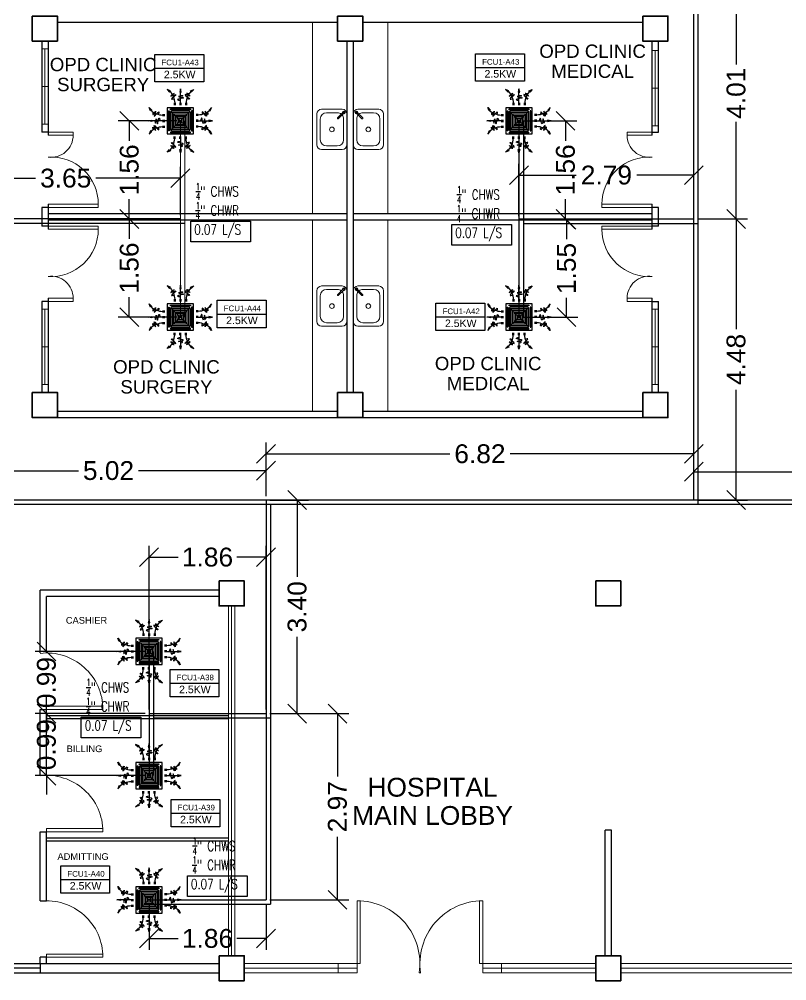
# Model space of a CAD drawing. Header units: millimetres. Extents: x 5 to 598, y 3 to 339.
# Drawn here: x 154.55 to 166.78, y 183.08 to 198.41 of the extents above; entities that cross this region are included whole.
import ezdxf

# ---------------------------------------------------------------- set-up
doc = ezdxf.new("R2010")
doc.units = ezdxf.units.MM
doc.header["$MEASUREMENT"] = 0
for name, color, linetype in [('AIR', 7, 'Continuous'), ('fcu line', 7, 'Continuous'), ('fcu return', 7, 'Continuous'), ('label', 7, 'Continuous'), ('Legends', 7, 'Continuous'), ('pipe label', 7, 'Continuous')]:
    doc.layers.add(name, color=color, linetype=linetype)
doc.styles.add('Arch-Dim', font='simplex.shx', dxfattribs={"width": 0.75})
doc.styles.get("Standard").update_dxf_attribs({"font": 'arial.ttf'})
doc.styles.add('SWISSLT175', font='swissl.ttf', dxfattribs={"height": 0.175})
doc.dimstyles.new('Copy of dimension', dxfattribs={"dimtxt": 0.3, "dimasz": 0.3, "dimexe": 0.18, "dimexo": 0.0625, "dimgap": 0.09, "dimtad": 0, "dimzin": 0, "dimdsep": 46, "dimtxsty": 'Standard', "dimblk": 'OBLIQUE', "dimcen": 0.09, "dimclrd": 256, "dimclre": 256, "dimclrt": 256, "dimadec": 0, "dimazin": 0, "dimtfac": 1, "dimtofl": 0, "dimtmove": 0, "dimatfit": 3, "dimldrblk": 'OBLIQUE', "dimfxl": 1, "dimtolj": 1, "dimtzin": 0, "dimarcsym": 0})

# ---------------------------------------------------------------- blocks, each defined once
blk = doc.blocks.new('FCU-13000P (CASSETTE SPLIT)')
at = {"layer": 'AIR', "ltscale": 3}
for p, q in [((0, 0.523), (0, 1)), ((-0.193, 0.558), (-0.193, 0.487)), ((-0.162, 0.558), (-0.162, 0.487)), ((-0.016, 0.558), (-0.016, 0.487)), ((0.016, 0.558), (0.016, 0.487)), ((0.162, 0.558), (0.162, 0.487)), ((0.193, 0.558), (0.193, 0.487)), ((-0.523, 0), (-1, 0)), ((-0.558, 0.193), (-0.487, 0.193)), ((-0.558, 0.162), (-0.487, 0.162)), ((-0.558, 0.016), (-0.487, 0.016)), ((0.558, 0.193), (0.487, 0.193)), ((0.558, 0.162), (0.487, 0.162)), ((0.558, 0.016), (0.487, 0.016)), ((0.523, 0), (1, 0)), ((-0.558, -0.016), (-0.487, -0.016)), ((-0.558, -0.162), (-0.487, -0.162)), ((-0.558, -0.193), (-0.487, -0.193)), ((0.558, -0.016), (0.487, -0.016)), ((0.558, -0.162), (0.487, -0.162)), ((0.558, -0.193), (0.487, -0.193)), ((-0.193, -0.558), (-0.193, -0.487)), ((-0.162, -0.558), (-0.162, -0.487)), ((-0.016, -0.558), (-0.016, -0.487)), ((0, -0.523), (0, -1)), ((0.016, -0.558), (0.016, -0.487)), ((0.162, -0.558), (0.162, -0.487)), ((0.193, -0.558), (0.193, -0.487))]:
    blk.add_line(p, q, dxfattribs=at)
at = {"layer": 'AIR'}
for p, q in [((0.295, -0.295), (-0.295, 0.295)), ((0.295, 0.295), (-0.295, -0.295))]:
    blk.add_line(p, q, dxfattribs=at)
at = {"layer": 'AIR', "ltscale": 3}
for points in [[(-0.335, 0.895), (-0.311, 0.932), (-0.416, 0.973)], [(-0.022, 0.89), (0.022, 0.89), (0, 1)], [(0.335, 0.895), (0.311, 0.932), (0.416, 0.973)], [(-0.895, 0.335), (-0.932, 0.311), (-0.973, 0.416)], [(0.895, 0.335), (0.932, 0.311), (0.973, 0.416)], [(-0.89, 0.022), (-0.89, -0.022), (-1, 0)], [(0.89, 0.022), (0.89, -0.022), (1, 0)], [(-0.895, -0.335), (-0.932, -0.311), (-0.973, -0.416)], [(0.895, -0.335), (0.932, -0.311), (0.973, -0.416)], [(-0.335, -0.895), (-0.311, -0.932), (-0.416, -0.973)], [(-0.022, -0.89), (0.022, -0.89), (0, -1)], [(0.335, -0.895), (0.311, -0.932), (0.416, -0.973)]]:
    blk.add_lwpolyline(points, close=True, dxfattribs=at)
at = {"layer": 'AIR'}
for points in [[(-0.323, 0.914, -0.171809), (-0.178, 0.558), (-0.178, 0.522)], [(0.323, 0.914, 0.171809), (0.178, 0.558), (0.178, 0.522)], [(-0.914, 0.323, 0.171809), (-0.558, 0.178), (-0.522, 0.178)], [(0.914, 0.323, -0.171809), (0.558, 0.178), (0.522, 0.178)], [(-0.914, -0.323, -0.171809), (-0.558, -0.178), (-0.522, -0.178)], [(0.914, -0.323, 0.171809), (0.558, -0.178), (0.522, -0.178)], [(-0.323, -0.914, 0.171809), (-0.178, -0.558), (-0.178, -0.522)], [(0.323, -0.914, -0.171809), (0.178, -0.558), (0.178, -0.522)]]:
    blk.add_lwpolyline(points, format="xyb", dxfattribs=at)
for points in [[(-0.41, -0.41), (0.41, -0.41), (0.41, 0.41), (-0.41, 0.41)], [(-0.373, 0.31), (-0.348, 0.31), (-0.348, -0.31), (-0.373, -0.31)], [(-0.31, 0.372), (0.31, 0.372), (0.31, 0.348), (-0.31, 0.348)], [(0.372, 0.31), (0.348, 0.31), (0.348, -0.31), (0.372, -0.31)], [(-0.26, -0.26), (0.26, -0.26), (0.26, 0.26), (-0.26, 0.26)], [(-0.21, -0.21), (0.21, -0.21), (0.21, 0.21), (-0.21, 0.21)], [(-0.16, -0.16), (0.16, -0.16), (0.16, 0.16), (-0.16, 0.16)], [(-0.11, -0.11), (0.11, -0.11), (0.11, 0.11), (-0.11, 0.11)], [(-0.06, -0.06), (0.06, -0.06), (0.06, 0.06), (-0.06, 0.06)], [(-0.31, -0.373), (0.31, -0.373), (0.31, -0.348), (-0.31, -0.348)]]:
    blk.add_lwpolyline(points, close=True, dxfattribs=at)
blk.add_lwpolyline([(-0.26, -0.31), (0.26, -0.31, 0.414214), (0.31, -0.26), (0.31, 0.26, 0.414214), (0.26, 0.31), (-0.26, 0.31, 0.414214), (-0.31, 0.26), (-0.31, -0.26, 0.414214)], format="xyb", close=True, dxfattribs=at)
at = {"layer": 'AIR', "ltscale": 3}
for points in [[(-0.268, 0.84), (-0.231, 0.852), (-0.134, 0.882), (-0.422, 0.704), (0.005, 0.903), (-0.358, 0.645), (-0.239, 0.678), (-0.199, 0.69)], [(0.268, 0.84), (0.231, 0.852), (0.134, 0.882), (0.422, 0.704), (-0.005, 0.903), (0.358, 0.645), (0.239, 0.678), (0.199, 0.69)], [(-0.84, 0.268), (-0.852, 0.231), (-0.882, 0.134), (-0.704, 0.422), (-0.903, -0.005), (-0.645, 0.358), (-0.678, 0.239), (-0.69, 0.199)], [(0.84, 0.268), (0.852, 0.231), (0.882, 0.134), (0.704, 0.422), (0.903, -0.005), (0.645, 0.358), (0.678, 0.239), (0.69, 0.199)], [(-0.84, -0.268), (-0.852, -0.231), (-0.882, -0.134), (-0.704, -0.422), (-0.903, 0.005), (-0.645, -0.358), (-0.678, -0.239), (-0.69, -0.199)], [(0.84, -0.268), (0.852, -0.231), (0.882, -0.134), (0.704, -0.422), (0.903, 0.005), (0.645, -0.358), (0.678, -0.239), (0.69, -0.199)], [(-0.268, -0.84), (-0.231, -0.852), (-0.134, -0.882), (-0.422, -0.704), (0.005, -0.903), (-0.358, -0.645), (-0.239, -0.678), (-0.199, -0.69)], [(0.268, -0.84), (0.231, -0.852), (0.134, -0.882), (0.422, -0.704), (-0.005, -0.903), (0.358, -0.645), (0.239, -0.678), (0.199, -0.69)]]:
    blk.add_open_spline(points, degree=3, knots=[0.0032834, 0.0032834, 0.0032834, 0.0032834, 0.0712567, 0.1924075, 0.3347111, 0.5062145, 0.5813292, 0.5813292, 0.5813292, 0.5813292], dxfattribs=at)
for points in [[(0, 0.8), (0.077, 0.776), (-0.058, 0.755), (0.098, 0.718), (-0.087, 0.663), (0, 0.631)], [(-0.8, 0), (-0.776, -0.077), (-0.755, 0.058), (-0.718, -0.098), (-0.663, 0.087), (-0.631, 0)], [(0.8, 0), (0.776, -0.077), (0.755, 0.058), (0.718, -0.098), (0.663, 0.087), (0.631, 0)], [(0, -0.8), (0.077, -0.776), (-0.058, -0.755), (0.098, -0.718), (-0.087, -0.663), (0, -0.631)]]:
    blk.add_spline(points, degree=3, dxfattribs=at)
for points in [[(-0.416, 0.973), (-0.335, 0.895), (-0.311, 0.932)], [(0, 1), (-0.022, 0.89), (0.022, 0.89)], [(0.416, 0.973), (0.335, 0.895), (0.311, 0.932)], [(-0.973, 0.416), (-0.895, 0.335), (-0.932, 0.311)], [(0.973, 0.416), (0.895, 0.335), (0.932, 0.311)], [(-1, 0), (-0.89, 0.022), (-0.89, -0.022)], [(1, 0), (0.89, 0.022), (0.89, -0.022)], [(-0.973, -0.416), (-0.895, -0.335), (-0.932, -0.311)], [(0.973, -0.416), (0.895, -0.335), (0.932, -0.311)], [(-0.416, -0.973), (-0.335, -0.895), (-0.311, -0.932)], [(0, -1), (-0.022, -0.89), (0.022, -0.89)], [(0.416, -0.973), (0.335, -0.895), (0.311, -0.932)]]:
    blk.add_solid(points, dxfattribs=at)
blk = doc.blocks.new('_Oblique')
at = {"color": 0, "linetype": 'ByBlock', "lineweight": -2}
blk.add_line((-0.5, -0.5), (0.5, 0.5), dxfattribs=at)
blk = doc.blocks.new('*D183')
at = {"layer": 'Defpoints', "color": 0, "transparency": 16777216}
for p in [(165.301, 191.197), (165.301, 190.745), (175.418, 190.745)]:
    blk.add_point(p, dxfattribs=at)
at = {"layer": 'Legends', "lineweight": -2, "transparency": 16777216}
for p, q in [((165.301, 190.808), (165.301, 191.377)), ((175.418, 190.808), (175.418, 191.377)), ((165.301, 191.197), (169.779, 191.197)), ((175.418, 191.197), (170.94, 191.197))]:
    blk.add_line(p, q, dxfattribs=at)
at = {"layer": 'Legends', "lineweight": -2, "transparency": 16777216, "xscale": 0.3, "yscale": 0.3, "zscale": 0.3, "rotation": 180}
blk.add_blockref('_Oblique', (165.301, 191.197), dxfattribs=at)
at = {"layer": 'Legends', "lineweight": -2, "transparency": 16777216, "xscale": 0.3, "yscale": 0.3, "zscale": 0.3}
blk.add_blockref('_Oblique', (175.418, 191.197), dxfattribs=at)
at = {"layer": 'Legends', "transparency": 16777216, "insert": (170.36, 191.197), "char_height": 0.3, "attachment_point": 5}
blk.add_mtext('\\A1;10.12', dxfattribs=at)
blk = doc.blocks.new('*D184')
at = {"layer": 'Defpoints', "color": 0, "transparency": 16777216}
for p in [(158.486, 191.481), (158.486, 190.745), (165.301, 190.745)]:
    blk.add_point(p, dxfattribs=at)
at = {"layer": 'Legends', "lineweight": -2, "transparency": 16777216}
for p, q in [((158.486, 190.808), (158.486, 191.661)), ((165.301, 190.808), (165.301, 191.661)), ((158.486, 191.481), (161.415, 191.481)), ((165.301, 191.481), (162.372, 191.481))]:
    blk.add_line(p, q, dxfattribs=at)
at = {"layer": 'Legends', "lineweight": -2, "transparency": 16777216, "xscale": 0.3, "yscale": 0.3, "zscale": 0.3, "rotation": 180}
blk.add_blockref('_Oblique', (158.486, 191.481), dxfattribs=at)
at = {"layer": 'Legends', "lineweight": -2, "transparency": 16777216, "xscale": 0.3, "yscale": 0.3, "zscale": 0.3}
blk.add_blockref('_Oblique', (165.301, 191.481), dxfattribs=at)
at = {"layer": 'Legends', "transparency": 16777216, "insert": (161.893, 191.481), "char_height": 0.3, "attachment_point": 5}
blk.add_mtext('\\A1;6.82', dxfattribs=at)
blk = doc.blocks.new('*D185')
at = {"layer": 'Defpoints', "color": 0, "transparency": 16777216}
for p in [(158.486, 190.745), (158.486, 187.341), (158.981, 187.341)]:
    blk.add_point(p, dxfattribs=at)
at = {"layer": 'Legends', "lineweight": -2, "transparency": 16777216}
for p, q in [((158.548, 190.745), (159.161, 190.745)), ((158.981, 190.745), (158.981, 189.522)), ((158.981, 187.341), (158.981, 188.564)), ((158.548, 187.341), (159.161, 187.341))]:
    blk.add_line(p, q, dxfattribs=at)
at = {"layer": 'Legends', "lineweight": -2, "transparency": 16777216, "xscale": 0.3, "yscale": 0.3, "zscale": 0.3}
for p, rotation in [((158.981, 190.745), 90), ((158.981, 187.341), 270)]:
    blk.add_blockref('_Oblique', p, dxfattribs=dict(at, rotation=rotation))
at = {"layer": 'Legends', "transparency": 16777216, "insert": (158.981, 189.043), "char_height": 0.3, "attachment_point": 5, "rotation": 90}
blk.add_mtext('\\A1;3.40', dxfattribs=at)
blk = doc.blocks.new('*D186')
at = {"layer": 'Defpoints', "color": 0, "transparency": 16777216}
for p in [(156.621, 189.834), (156.621, 187.341), (158.486, 187.341)]:
    blk.add_point(p, dxfattribs=at)
at = {"layer": 'Legends', "lineweight": -2, "transparency": 16777216}
for p, q in [((156.621, 187.404), (156.621, 190.014)), ((158.486, 187.404), (158.486, 190.014)), ((156.621, 189.834), (157.088, 189.834)), ((158.486, 189.834), (158.019, 189.834))]:
    blk.add_line(p, q, dxfattribs=at)
at = {"layer": 'Legends', "lineweight": -2, "transparency": 16777216, "xscale": 0.3, "yscale": 0.3, "zscale": 0.3, "rotation": 180}
blk.add_blockref('_Oblique', (156.621, 189.834), dxfattribs=at)
at = {"layer": 'Legends', "lineweight": -2, "transparency": 16777216, "xscale": 0.3, "yscale": 0.3, "zscale": 0.3}
blk.add_blockref('_Oblique', (158.486, 189.834), dxfattribs=at)
at = {"layer": 'Legends', "transparency": 16777216, "insert": (157.553, 189.834), "char_height": 0.3, "attachment_point": 5}
blk.add_mtext('\\A1;1.86', dxfattribs=at)
blk = doc.blocks.new('*D187')
at = {"layer": 'Defpoints', "color": 0, "transparency": 16777216}
for p in [(154.987, 188.331), (156.621, 188.331), (156.621, 187.341)]:
    blk.add_point(p, dxfattribs=at)
at = {"layer": 'Legends', "lineweight": -2, "transparency": 16777216}
for p, q in [((154.987, 188.331), (154.987, 188.631)), ((156.559, 188.331), (154.807, 188.331)), ((156.559, 187.341), (154.807, 187.341)), ((154.987, 187.341), (154.987, 187.041))]:
    blk.add_line(p, q, dxfattribs=at)
at = {"layer": 'Legends', "lineweight": -2, "transparency": 16777216, "xscale": 0.3, "yscale": 0.3, "zscale": 0.3}
for p, rotation in [((154.987, 188.331), 270), ((154.987, 187.341), 90)]:
    blk.add_blockref('_Oblique', p, dxfattribs=dict(at, rotation=rotation))
at = {"layer": 'Legends', "transparency": 16777216, "insert": (154.987, 187.836), "char_height": 0.3, "attachment_point": 5, "rotation": 90}
blk.add_mtext('\\A1;0.99', dxfattribs=at)
blk = doc.blocks.new('*D188')
at = {"layer": 'Defpoints', "color": 0, "transparency": 16777216}
for p in [(156.621, 187.341), (154.987, 186.352), (156.621, 186.352)]:
    blk.add_point(p, dxfattribs=at)
at = {"layer": 'Legends', "lineweight": -2, "transparency": 16777216}
for p, q in [((154.987, 187.341), (154.987, 187.641)), ((156.559, 187.341), (154.807, 187.341)), ((156.559, 186.352), (154.807, 186.352)), ((154.987, 186.352), (154.987, 186.052))]:
    blk.add_line(p, q, dxfattribs=at)
at = {"layer": 'Legends', "lineweight": -2, "transparency": 16777216, "xscale": 0.3, "yscale": 0.3, "zscale": 0.3}
for p, rotation in [((154.987, 187.341), 270), ((154.987, 186.352), 90)]:
    blk.add_blockref('_Oblique', p, dxfattribs=dict(at, rotation=rotation))
at = {"layer": 'Legends', "transparency": 16777216, "insert": (154.987, 186.846), "char_height": 0.3, "attachment_point": 5, "rotation": 90}
blk.add_mtext('\\A1;0.99', dxfattribs=at)
blk = doc.blocks.new('*D189')
at = {"layer": 'Defpoints', "color": 0, "transparency": 16777216}
for p in [(158.486, 187.341), (158.486, 184.372), (159.623, 184.372)]:
    blk.add_point(p, dxfattribs=at)
at = {"layer": 'Legends', "lineweight": -2, "transparency": 16777216}
for p, q in [((158.548, 187.341), (159.803, 187.341)), ((159.623, 187.341), (159.623, 186.339)), ((159.623, 184.372), (159.623, 185.375)), ((158.548, 184.372), (159.803, 184.372))]:
    blk.add_line(p, q, dxfattribs=at)
at = {"layer": 'Legends', "lineweight": -2, "transparency": 16777216, "xscale": 0.3, "yscale": 0.3, "zscale": 0.3}
for p, rotation in [((159.623, 187.341), 90), ((159.623, 184.372), 270)]:
    blk.add_blockref('_Oblique', p, dxfattribs=dict(at, rotation=rotation))
at = {"layer": 'Legends', "transparency": 16777216, "insert": (159.623, 185.857), "char_height": 0.3, "attachment_point": 5, "rotation": 90}
blk.add_mtext('\\A1;2.97', dxfattribs=at)
blk = doc.blocks.new('*D190')
at = {"layer": 'Defpoints', "color": 0, "transparency": 16777216}
for p in [(156.621, 184.372), (158.486, 184.372), (158.486, 183.756)]:
    blk.add_point(p, dxfattribs=at)
at = {"layer": 'Legends', "lineweight": -2, "transparency": 16777216}
for p, q in [((156.621, 184.31), (156.621, 183.576)), ((158.486, 184.31), (158.486, 183.576)), ((156.621, 183.756), (157.088, 183.756)), ((158.486, 183.756), (158.019, 183.756))]:
    blk.add_line(p, q, dxfattribs=at)
at = {"layer": 'Legends', "lineweight": -2, "transparency": 16777216, "xscale": 0.3, "yscale": 0.3, "zscale": 0.3, "rotation": 180}
blk.add_blockref('_Oblique', (156.621, 183.756), dxfattribs=at)
at = {"layer": 'Legends', "lineweight": -2, "transparency": 16777216, "xscale": 0.3, "yscale": 0.3, "zscale": 0.3}
blk.add_blockref('_Oblique', (158.486, 183.756), dxfattribs=at)
at = {"layer": 'Legends', "transparency": 16777216, "insert": (157.553, 183.756), "char_height": 0.3, "attachment_point": 5}
blk.add_mtext('\\A1;1.86', dxfattribs=at)
blk = doc.blocks.new('*D191')
at = {"layer": 'Defpoints', "color": 0, "transparency": 16777216}
for p in [(153.467, 191.213), (153.467, 190.745), (158.486, 190.745)]:
    blk.add_point(p, dxfattribs=at)
at = {"layer": 'Legends', "lineweight": -2, "transparency": 16777216}
for p, q in [((153.467, 190.808), (153.467, 191.393)), ((158.486, 190.808), (158.486, 191.393)), ((153.467, 191.213), (155.498, 191.213)), ((158.486, 191.213), (156.454, 191.213))]:
    blk.add_line(p, q, dxfattribs=at)
at = {"layer": 'Legends', "lineweight": -2, "transparency": 16777216, "xscale": 0.3, "yscale": 0.3, "zscale": 0.3, "rotation": 180}
blk.add_blockref('_Oblique', (153.467, 191.213), dxfattribs=at)
at = {"layer": 'Legends', "lineweight": -2, "transparency": 16777216, "xscale": 0.3, "yscale": 0.3, "zscale": 0.3}
blk.add_blockref('_Oblique', (158.486, 191.213), dxfattribs=at)
at = {"layer": 'Legends', "transparency": 16777216, "insert": (155.976, 191.213), "char_height": 0.3, "attachment_point": 5}
blk.add_mtext('\\A1;5.02', dxfattribs=at)
blk = doc.blocks.new('*D194')
at = {"layer": 'Defpoints', "color": 0, "transparency": 16777216}
for p in [(157.121, 195.874), (153.467, 195.225), (157.121, 195.225)]:
    blk.add_point(p, dxfattribs=at)
at = {"layer": 'Legends', "lineweight": -2, "transparency": 16777216}
for p, q in [((153.467, 195.287), (153.467, 196.054)), ((157.121, 195.287), (157.121, 196.054)), ((153.467, 195.874), (154.813, 195.874)), ((157.121, 195.874), (155.774, 195.874))]:
    blk.add_line(p, q, dxfattribs=at)
at = {"layer": 'Legends', "lineweight": -2, "transparency": 16777216, "xscale": 0.3, "yscale": 0.3, "zscale": 0.3, "rotation": 180}
blk.add_blockref('_Oblique', (153.467, 195.874), dxfattribs=at)
at = {"layer": 'Legends', "lineweight": -2, "transparency": 16777216, "xscale": 0.3, "yscale": 0.3, "zscale": 0.3}
blk.add_blockref('_Oblique', (157.121, 195.874), dxfattribs=at)
at = {"layer": 'Legends', "transparency": 16777216, "insert": (155.294, 195.874), "char_height": 0.3, "attachment_point": 5}
blk.add_mtext('\\A1;3.65', dxfattribs=at)
blk = doc.blocks.new('*D195')
at = {"layer": 'Defpoints', "color": 0, "transparency": 16777216}
for p in [(156.307, 196.789), (157.121, 196.789), (157.121, 195.225)]:
    blk.add_point(p, dxfattribs=at)
at = {"layer": 'Legends', "lineweight": -2, "transparency": 16777216}
for p, q in [((157.059, 196.789), (156.127, 196.789)), ((156.307, 196.789), (156.307, 196.472)), ((156.307, 195.225), (156.307, 195.541)), ((157.059, 195.225), (156.127, 195.225))]:
    blk.add_line(p, q, dxfattribs=at)
at = {"layer": 'Legends', "lineweight": -2, "transparency": 16777216, "xscale": 0.3, "yscale": 0.3, "zscale": 0.3}
for p, rotation in [((156.307, 196.789), 90), ((156.307, 195.225), 270)]:
    blk.add_blockref('_Oblique', p, dxfattribs=dict(at, rotation=rotation))
at = {"layer": 'Legends', "transparency": 16777216, "insert": (156.307, 196.007), "char_height": 0.3, "attachment_point": 5, "rotation": 90}
blk.add_mtext('\\A1;1.56', dxfattribs=at)
blk = doc.blocks.new('*D196')
at = {"layer": 'Defpoints', "color": 0, "transparency": 16777216}
for p in [(157.121, 195.225), (156.307, 193.66), (157.121, 193.66)]:
    blk.add_point(p, dxfattribs=at)
at = {"layer": 'Legends', "lineweight": -2, "transparency": 16777216}
for p, q in [((157.059, 195.225), (156.127, 195.225)), ((156.307, 195.225), (156.307, 194.908)), ((156.307, 193.66), (156.307, 193.977)), ((157.059, 193.66), (156.127, 193.66))]:
    blk.add_line(p, q, dxfattribs=at)
at = {"layer": 'Legends', "lineweight": -2, "transparency": 16777216, "xscale": 0.3, "yscale": 0.3, "zscale": 0.3}
for p, rotation in [((156.307, 195.225), 90), ((156.307, 193.66), 270)]:
    blk.add_blockref('_Oblique', p, dxfattribs=dict(at, rotation=rotation))
at = {"layer": 'Legends', "transparency": 16777216, "insert": (156.307, 194.442), "char_height": 0.3, "attachment_point": 5, "rotation": 90}
blk.add_mtext('\\A1;1.56', dxfattribs=at)
blk = doc.blocks.new('*D203')
at = {"layer": 'Defpoints', "color": 0, "transparency": 16777216}
for p in [(165.301, 195.225), (165.974, 195.225), (165.301, 190.745)]:
    blk.add_point(p, dxfattribs=at)
at = {"layer": 'Legends', "lineweight": -2, "transparency": 16777216}
for p, q in [((165.364, 195.225), (166.154, 195.225)), ((165.974, 195.225), (165.974, 193.471)), ((165.974, 190.745), (165.974, 192.499)), ((165.364, 190.745), (166.154, 190.745))]:
    blk.add_line(p, q, dxfattribs=at)
at = {"layer": 'Legends', "lineweight": -2, "transparency": 16777216, "xscale": 0.3, "yscale": 0.3, "zscale": 0.3}
for p, rotation in [((165.974, 195.225), 90), ((165.974, 190.745), 270)]:
    blk.add_blockref('_Oblique', p, dxfattribs=dict(at, rotation=rotation))
at = {"layer": 'Legends', "transparency": 16777216, "insert": (165.974, 192.985), "char_height": 0.3, "attachment_point": 5, "rotation": 90}
blk.add_mtext('\\A1;4.48', dxfattribs=at)
blk = doc.blocks.new('*D204')
at = {"layer": 'Defpoints', "color": 0, "transparency": 16777216}
for p in [(165.301, 195.923), (162.515, 195.21), (165.301, 195.225)]:
    blk.add_point(p, dxfattribs=at)
at = {"layer": 'Legends', "lineweight": -2, "transparency": 16777216}
for p, q in [((162.515, 195.272), (162.515, 196.103)), ((165.301, 195.287), (165.301, 196.103)), ((162.515, 195.923), (163.426, 195.923)), ((165.301, 195.923), (164.391, 195.923))]:
    blk.add_line(p, q, dxfattribs=at)
at = {"layer": 'Legends', "lineweight": -2, "transparency": 16777216, "xscale": 0.3, "yscale": 0.3, "zscale": 0.3, "rotation": 180}
blk.add_blockref('_Oblique', (162.515, 195.923), dxfattribs=at)
at = {"layer": 'Legends', "lineweight": -2, "transparency": 16777216, "xscale": 0.3, "yscale": 0.3, "zscale": 0.3}
blk.add_blockref('_Oblique', (165.301, 195.923), dxfattribs=at)
at = {"layer": 'Legends', "transparency": 16777216, "insert": (163.908, 195.923), "char_height": 0.3, "attachment_point": 5}
blk.add_mtext('\\A1;2.79', dxfattribs=at)
blk = doc.blocks.new('*D205')
at = {"layer": 'Defpoints', "color": 0, "transparency": 16777216}
for p in [(162.515, 195.21), (162.515, 193.66), (163.273, 193.66)]:
    blk.add_point(p, dxfattribs=at)
at = {"layer": 'Legends', "lineweight": -2, "transparency": 16777216}
for p, q in [((162.577, 195.21), (163.453, 195.21)), ((163.273, 195.21), (163.273, 194.901)), ((163.273, 193.66), (163.273, 193.968)), ((162.577, 193.66), (163.453, 193.66))]:
    blk.add_line(p, q, dxfattribs=at)
at = {"layer": 'Legends', "lineweight": -2, "transparency": 16777216, "xscale": 0.3, "yscale": 0.3, "zscale": 0.3}
for p, rotation in [((163.273, 195.21), 90), ((163.273, 193.66), 270)]:
    blk.add_blockref('_Oblique', p, dxfattribs=dict(at, rotation=rotation))
at = {"layer": 'Legends', "transparency": 16777216, "insert": (163.273, 194.435), "char_height": 0.3, "attachment_point": 5, "rotation": 90}
blk.add_mtext('\\A1;1.55', dxfattribs=at)
blk = doc.blocks.new('*D206')
at = {"layer": 'Defpoints', "color": 0, "transparency": 16777216}
for p in [(162.515, 196.789), (163.256, 196.789), (162.515, 195.225)]:
    blk.add_point(p, dxfattribs=at)
at = {"layer": 'Legends', "lineweight": -2, "transparency": 16777216}
for p, q in [((162.577, 196.789), (163.436, 196.789)), ((163.256, 196.789), (163.256, 196.472)), ((163.256, 195.225), (163.256, 195.541)), ((162.577, 195.225), (163.436, 195.225))]:
    blk.add_line(p, q, dxfattribs=at)
at = {"layer": 'Legends', "lineweight": -2, "transparency": 16777216, "xscale": 0.3, "yscale": 0.3, "zscale": 0.3}
for p, rotation in [((163.256, 196.789), 90), ((163.256, 195.225), 270)]:
    blk.add_blockref('_Oblique', p, dxfattribs=dict(at, rotation=rotation))
at = {"layer": 'Legends', "transparency": 16777216, "insert": (163.256, 196.007), "char_height": 0.3, "attachment_point": 5, "rotation": 90}
blk.add_mtext('\\A1;1.56', dxfattribs=at)
blk = doc.blocks.new('*D207')
at = {"layer": 'Defpoints', "color": 0, "transparency": 16777216}
for p in [(165.301, 199.233), (165.974, 199.233), (165.301, 195.225)]:
    blk.add_point(p, dxfattribs=at)
at = {"layer": 'Legends', "lineweight": -2, "transparency": 16777216}
for p, q in [((165.364, 199.233), (166.154, 199.233)), ((165.974, 199.233), (165.974, 197.686)), ((165.974, 195.225), (165.974, 196.772)), ((165.364, 195.225), (166.154, 195.225))]:
    blk.add_line(p, q, dxfattribs=at)
at = {"layer": 'Legends', "lineweight": -2, "transparency": 16777216, "xscale": 0.3, "yscale": 0.3, "zscale": 0.3}
for p, rotation in [((165.974, 199.233), 90), ((165.974, 195.225), 270)]:
    blk.add_blockref('_Oblique', p, dxfattribs=dict(at, rotation=rotation))
at = {"layer": 'Legends', "transparency": 16777216, "insert": (165.974, 197.229), "char_height": 0.3, "attachment_point": 5, "rotation": 90}
blk.add_mtext('\\A1;4.01', dxfattribs=at)

msp = doc.modelspace()

# ---------------------------------------------------------------- linework, layer by layer
at = {"color": 8, "lineweight": 25}
for p, q in [((155.162, 198.36), (159.625, 198.36)), ((160.025, 198.36), (164.487, 198.36)), ((154.912, 198.06), (154.912, 196.61)), ((155.012, 198.06), (155.012, 196.56)), ((159.775, 198.06), (159.775, 192.46)), ((159.875, 198.06), (159.875, 192.46)), ((164.637, 196.56), (164.637, 198.06)), ((164.737, 196.61), (164.737, 198.06)), ((155.012, 196.61), (154.912, 196.61)), ((164.637, 196.61), (164.737, 196.61)), ((154.912, 195.41), (154.912, 195.11)), ((155.012, 195.41), (154.912, 195.41)), ((155.012, 195.46), (155.012, 195.06)), ((164.637, 195.06), (164.637, 195.46)), ((164.737, 195.41), (164.637, 195.41)), ((164.737, 195.11), (164.737, 195.41)), ((155.012, 195.31), (159.775, 195.31)), ((159.875, 195.31), (164.637, 195.31)), ((155.012, 195.11), (154.912, 195.11)), ((155.012, 195.21), (159.775, 195.21)), ((159.875, 195.21), (164.637, 195.21)), ((164.737, 195.11), (164.637, 195.11)), ((154.912, 193.91), (154.912, 192.46)), ((155.012, 193.91), (154.912, 193.91)), ((155.012, 193.96), (155.012, 192.46)), ((164.637, 192.46), (164.637, 193.96)), ((164.637, 193.91), (164.737, 193.91)), ((164.737, 192.46), (164.737, 193.91)), ((155.162, 192.16), (159.625, 192.16)), ((155.162, 192.06), (159.625, 192.06)), ((160.025, 192.16), (164.487, 192.16)), ((160.025, 192.06), (164.487, 192.06)), ((154.887, 188.307), (154.887, 189.307)), ((157.737, 189.307), (154.887, 189.307)), ((154.987, 188.302), (154.987, 189.207)), ((154.987, 188.302), (154.987, 189.207)), ((157.737, 189.207), (154.987, 189.207)), ((154.887, 186.357), (154.887, 187.407)), ((154.887, 187.407), (154.987, 187.407)), ((154.987, 186.352), (154.987, 187.407)), ((154.987, 186.352), (154.987, 187.407)), ((157.887, 187.307), (154.987, 187.307)), ((157.887, 187.257), (154.987, 187.257)), ((154.887, 184.357), (154.887, 185.457)), ((154.887, 185.457), (154.987, 185.457)), ((154.987, 184.352), (154.987, 185.457)), ((154.987, 184.352), (154.987, 185.457)), ((163.887, 183.482), (163.887, 185.482)), ((163.987, 185.482), (163.887, 185.482)), ((163.987, 183.482), (163.987, 185.482)), ((157.887, 185.357), (154.987, 185.357)), ((157.887, 185.307), (154.987, 185.307)), ((154.887, 183.357), (154.887, 183.457)), ((154.987, 183.457), (154.887, 183.457)), ((154.987, 183.357), (154.987, 183.457)), ((154.987, 183.357), (154.987, 183.457)), ((154.987, 183.357), (154.987, 183.457)), ((152.137, 183.357), (157.737, 183.357)), ((152.137, 183.207), (157.737, 183.207))]:
    msp.add_line(p, q, dxfattribs=at)
at = {"color": 8, "lineweight": 9}
for p, q in [((159.225, 195.31), (159.225, 198.36)), ((160.425, 195.31), (160.425, 198.36)), ((159.225, 192.16), (159.225, 195.21)), ((160.425, 192.16), (160.425, 195.21)), ((157.887, 189.057), (157.887, 183.482)), ((157.937, 189.057), (157.937, 183.482)), ((157.987, 189.057), (157.987, 183.482)), ((158.137, 183.357), (159.987, 183.357)), ((159.987, 183.357), (158.137, 183.357)), ((159.937, 183.357), (159.637, 183.357)), ((159.637, 183.357), (159.637, 183.207)), ((159.937, 183.357), (159.937, 183.207)), ((161.887, 183.357), (163.737, 183.357)), ((163.737, 183.357), (161.887, 183.357)), ((161.937, 183.357), (161.937, 183.207)), ((161.937, 183.357), (162.237, 183.357)), ((162.237, 183.357), (162.237, 183.207)), ((164.137, 183.357), (167.487, 183.357)), ((159.637, 183.282), (158.137, 183.282)), ((158.137, 183.207), (159.937, 183.207)), ((159.637, 183.282), (159.937, 183.282)), ((162.237, 183.282), (161.937, 183.282)), ((161.937, 183.207), (163.737, 183.207)), ((162.237, 183.282), (163.737, 183.282)), ((164.137, 183.282), (167.487, 183.282)), ((164.137, 183.207), (167.487, 183.207))]:
    msp.add_line(p, q, dxfattribs=at)
at = {"color": 8, "linetype": 'ByBlock', "lineweight": 9}
for p, q in [((155.012, 197.935), (154.912, 197.935)), ((154.912, 197.935), (154.912, 196.735)), ((154.962, 197.935), (154.962, 196.735)), ((155.012, 197.335), (155.012, 197.935)), ((164.737, 197.91), (164.637, 197.91)), ((164.637, 197.91), (164.637, 196.71)), ((164.687, 197.91), (164.687, 196.71)), ((164.737, 197.31), (164.737, 197.91)), ((154.912, 197.335), (155.012, 197.335)), ((164.637, 197.31), (164.737, 197.31)), ((154.912, 196.735), (155.012, 196.735)), ((164.637, 196.71), (164.737, 196.71)), ((155.012, 193.785), (154.912, 193.785)), ((154.912, 193.785), (154.912, 192.585)), ((154.962, 193.785), (154.962, 192.585)), ((155.012, 193.185), (155.012, 193.785)), ((164.737, 193.785), (164.637, 193.785)), ((164.637, 193.785), (164.637, 192.585)), ((164.687, 193.785), (164.687, 192.585)), ((164.737, 193.185), (164.737, 193.785)), ((154.912, 193.185), (155.012, 193.185)), ((164.637, 193.185), (164.737, 193.185)), ((154.912, 192.585), (155.012, 192.585)), ((164.637, 192.585), (164.737, 192.585))]:
    msp.add_line(p, q, dxfattribs=at)
at = {"color": 8, "lineweight": 9, "ltscale": 0.4}
for p, q in [((159.7, 196.973), (159.37, 196.973)), ((159.95, 196.973), (160.28, 196.973)), ((159.295, 196.898), (159.295, 196.408)), ((159.35, 196.818), (159.35, 196.488)), ((159.62, 196.918), (159.45, 196.918)), ((159.716, 196.926), (159.624, 196.835)), ((159.728, 196.914), (159.637, 196.823)), ((159.72, 196.488), (159.72, 196.818)), ((159.775, 196.408), (159.775, 196.898)), ((159.875, 196.408), (159.875, 196.898)), ((159.922, 196.914), (160.013, 196.823)), ((159.93, 196.488), (159.93, 196.818)), ((159.934, 196.926), (160.025, 196.835)), ((160.03, 196.918), (160.2, 196.918)), ((160.3, 196.818), (160.3, 196.488)), ((160.355, 196.898), (160.355, 196.408)), ((159.37, 196.333), (159.7, 196.333)), ((159.45, 196.388), (159.62, 196.388)), ((160.28, 196.333), (159.95, 196.333)), ((160.2, 196.388), (160.03, 196.388)), ((159.295, 194.082), (159.295, 193.592)), ((159.7, 194.157), (159.37, 194.157)), ((159.62, 194.102), (159.45, 194.102)), ((159.716, 194.11), (159.624, 194.018)), ((159.728, 194.097), (159.637, 194.006)), ((159.775, 193.592), (159.775, 194.082)), ((159.875, 193.592), (159.875, 194.082)), ((159.922, 194.097), (160.013, 194.006)), ((159.934, 194.11), (160.025, 194.018)), ((159.95, 194.157), (160.28, 194.157)), ((160.03, 194.102), (160.2, 194.102)), ((160.355, 194.082), (160.355, 193.592)), ((159.35, 194.002), (159.35, 193.672)), ((159.72, 193.672), (159.72, 194.002)), ((159.93, 193.672), (159.93, 194.002)), ((160.3, 194.002), (160.3, 193.672)), ((159.45, 193.572), (159.62, 193.572)), ((160.2, 193.572), (160.03, 193.572)), ((159.37, 193.517), (159.7, 193.517)), ((160.28, 193.517), (159.95, 193.517))]:
    msp.add_line(p, q, dxfattribs=at)
at = {"color": 8, "lineweight": 13}
for p, q in [((154.987, 187.407), (154.987, 187.457)), ((155.887, 187.457), (154.987, 187.457)), ((155.887, 187.407), (155.887, 187.457)), ((154.987, 187.407), (155.887, 187.407)), ((154.987, 185.457), (154.987, 185.507)), ((155.887, 185.507), (154.987, 185.507)), ((154.987, 185.457), (155.887, 185.457)), ((155.887, 185.457), (155.887, 185.507)), ((159.937, 183.357), (159.937, 184.357)), ((159.937, 184.357), (159.987, 184.357)), ((159.987, 184.357), (159.987, 183.357)), ((161.937, 184.357), (161.887, 184.357)), ((161.887, 184.357), (161.887, 183.357)), ((161.937, 183.357), (161.937, 184.357)), ((154.987, 183.457), (154.987, 183.507)), ((155.887, 183.507), (154.987, 183.507)), ((154.987, 183.457), (155.887, 183.457)), ((155.887, 183.457), (155.887, 183.507)), ((159.987, 183.357), (159.937, 183.357)), ((161.887, 183.357), (161.937, 183.357)), ((160.926, 183.207), (160.949, 183.207))]:
    msp.add_line(p, q, dxfattribs=at)
at = {"color": 8, "lineweight": -2}
for p, q in [((154.887, 184.357), (154.987, 184.357)), ((154.887, 183.357), (154.887, 183.207)), ((154.887, 183.282), (152.137, 183.282))]:
    msp.add_line(p, q, dxfattribs=at)
at = {"color": 8, "lineweight": 35}
for points in [[(154.762, 198.46), (155.162, 198.46), (155.162, 198.06), (154.762, 198.06)], [(159.625, 198.46), (160.025, 198.46), (160.025, 198.06), (159.625, 198.06)], [(164.487, 198.46), (164.887, 198.46), (164.887, 198.06), (164.487, 198.06)], [(154.762, 192.46), (155.162, 192.46), (155.162, 192.06), (154.762, 192.06)], [(159.625, 192.46), (160.025, 192.46), (160.025, 192.06), (159.625, 192.06)], [(164.487, 192.46), (164.887, 192.46), (164.887, 192.06), (164.487, 192.06)], [(157.737, 189.457), (158.137, 189.457), (158.137, 189.057), (157.737, 189.057)], [(163.737, 189.457), (164.137, 189.457), (164.137, 189.057), (163.737, 189.057)], [(157.737, 183.482), (158.137, 183.482), (158.137, 183.082), (157.737, 183.082)], [(163.737, 183.482), (164.137, 183.482), (164.137, 183.082), (163.737, 183.082)]]:
    msp.add_lwpolyline(points, close=True, dxfattribs=at)
at = {"color": 8, "lineweight": 9}
for points in [[(154.912, 197.935), (155.012, 197.935), (155.012, 196.735), (154.912, 196.735)], [(164.637, 197.91), (164.737, 197.91), (164.737, 196.71), (164.637, 196.71)], [(154.912, 193.785), (155.012, 193.785), (155.012, 192.585), (154.912, 192.585)], [(164.637, 193.785), (164.737, 193.785), (164.737, 192.585), (164.637, 192.585)], [(152.137, 183.357), (154.887, 183.357), (154.887, 183.207), (152.137, 183.207)]]:
    msp.add_lwpolyline(points, close=True, dxfattribs=at)
at = {"color": 8, "lineweight": 13, "ltscale": 0.03}
for points in [[(155.012, 196.61), (155.012, 196.56), (155.412, 196.56), (155.412, 196.61)], [(164.637, 196.61), (164.637, 196.56), (164.237, 196.56), (164.237, 196.61)], [(155.012, 195.46), (155.012, 195.41), (155.812, 195.41), (155.812, 195.46)], [(164.637, 195.46), (164.637, 195.41), (163.837, 195.41), (163.837, 195.46)], [(155.012, 195.06), (155.012, 195.11), (155.812, 195.11), (155.812, 195.06)], [(164.637, 195.06), (164.637, 195.11), (163.837, 195.11), (163.837, 195.06)], [(155.012, 193.91), (155.012, 193.96), (155.412, 193.96), (155.412, 193.91)], [(164.637, 193.91), (164.637, 193.96), (164.237, 193.96), (164.237, 193.91)]]:
    msp.add_lwpolyline(points, close=True, dxfattribs=at)
at = {"color": 8, "lineweight": 9, "ltscale": 0.4}
for centre in [(159.535, 196.653), (160.115, 196.653), (159.535, 193.837), (160.115, 193.837)]:
    msp.add_circle(centre, 0.0375, dxfattribs=at)
for centre, radius, start, end in [((159.37, 196.898), 0.075, 90, 180), ((159.7, 196.898), 0.075, 0, 90), ((159.722, 196.92), 0.0217, 248.7565, 201.2435), ((159.95, 196.898), 0.075, 90, 180), ((159.928, 196.92), 0.0217, 338.7565, 291.2435), ((160.28, 196.898), 0.075, 0, 90), ((159.45, 196.818), 0.1, 90, 180), ((159.62, 196.818), 0.1, 50.0132, 90), ((159.631, 196.829), 0.00874, 135, 315), ((159.62, 196.818), 0.1, 0, 39.9868), ((159.722, 196.92), 0.0145, 262.0499, 187.9501), ((159.722, 196.92), 0.00874, 315, 135), ((159.928, 196.92), 0.0145, 352.0499, 277.9501), ((159.928, 196.92), 0.00874, 45, 225), ((160.03, 196.818), 0.1, 140.0132, 180), ((160.03, 196.818), 0.1, 90, 129.9868), ((160.019, 196.829), 0.00874, 225, 45), ((160.2, 196.818), 0.1, 0, 90), ((159.45, 196.488), 0.1, 180, 270), ((159.62, 196.488), 0.1, 270, 0), ((160.03, 196.488), 0.1, 180, 270), ((160.2, 196.488), 0.1, 270, 0), ((159.37, 196.408), 0.075, 180, 270), ((159.7, 196.408), 0.075, 270, 0), ((159.95, 196.408), 0.075, 180, 270), ((160.28, 196.408), 0.075, 270, 0), ((159.37, 194.082), 0.075, 90, 180), ((159.45, 194.002), 0.1, 90, 180), ((159.62, 194.002), 0.1, 50.0132, 90), ((159.62, 194.002), 0.1, 0, 39.9868), ((159.7, 194.082), 0.075, 0, 90), ((159.722, 194.103), 0.0217, 248.7565, 201.2435), ((159.722, 194.103), 0.0145, 262.0499, 187.9501), ((159.722, 194.103), 0.00874, 315, 135), ((159.95, 194.082), 0.075, 90, 180), ((159.928, 194.103), 0.0217, 338.7565, 291.2435), ((159.928, 194.103), 0.0145, 352.0499, 277.9501), ((159.928, 194.103), 0.00874, 45, 225), ((160.03, 194.002), 0.1, 140.0132, 180), ((160.03, 194.002), 0.1, 90, 129.9868), ((160.2, 194.002), 0.1, 0, 90), ((160.28, 194.082), 0.075, 0, 90), ((159.631, 194.012), 0.00874, 135, 315), ((160.019, 194.012), 0.00874, 225, 45), ((159.37, 193.592), 0.075, 180, 270), ((159.45, 193.672), 0.1, 180, 270), ((159.62, 193.672), 0.1, 270, 0), ((159.7, 193.592), 0.075, 270, 0), ((159.95, 193.592), 0.075, 180, 270), ((160.03, 193.672), 0.1, 180, 270), ((160.2, 193.672), 0.1, 270, 0), ((160.28, 193.592), 0.075, 270, 0)]:
    msp.add_arc(centre, radius, start, end, dxfattribs=at)
at = {"color": 8, "lineweight": 13, "ltscale": 0.03}
for centre, radius, start, end in [((155.059, 196.56), 0.353, 262.3719, 0), ((164.591, 196.56), 0.353, 180, 277.6281), ((155.061, 195.46), 0.752, 0, 93.6952), ((164.589, 195.46), 0.752, 86.3048, 180), ((155.061, 195.06), 0.752, 266.3048, 0), ((164.589, 195.06), 0.752, 180, 273.6952), ((155.059, 193.96), 0.353, 0, 97.6281), ((164.591, 193.96), 0.353, 82.3719, 180)]:
    msp.add_arc(centre, radius, start, end, dxfattribs=at)
at = {"color": 8, "lineweight": 13}
for centre, radius, start, end in [((154.987, 187.407), 0.9, 0, 96.3794), ((154.987, 185.457), 0.9, 0, 96.3794), ((154.987, 183.457), 0.9, 0, 96.3794), ((159.937, 183.357), 1, 351.3731, 90), ((161.937, 183.357), 1, 90, 188.6269)]:
    msp.add_arc(centre, radius, start, end, dxfattribs=at)
at = {"layer": 'fcu line', "linetype": 'Continuous'}
for p, q in [((165.301, 190.745), (165.301, 199.233)), ((162.515, 196.789), (162.515, 193.66)), ((157.121, 195.225), (153.467, 195.225)), ((162.515, 195.225), (165.301, 195.225)), ((177.212, 190.745), (149.752, 190.745)), ((158.486, 190.745), (158.486, 184.372)), ((156.621, 187.341), (158.486, 187.341)), ((156.621, 184.372), (158.486, 184.372))]:
    msp.add_line(p, q, dxfattribs=at)
at = {"layer": 'fcu line', "linetype": 'Continuous', "lineweight": 0}
msp.add_line((157.121, 196.789), (157.121, 193.66), dxfattribs=at)
at = {"layer": 'fcu line', "linetype": 'Continuous', "lineweight": 25}
msp.add_line((156.621, 188.331), (156.621, 186.352), dxfattribs=at)
at = {"layer": 'fcu return', "linetype": 'Continuous'}
for p, q in [((165.371, 190.675), (165.371, 199.163)), ((162.585, 196.789), (162.585, 193.66)), ((157.191, 195.155), (153.537, 195.155)), ((162.585, 195.155), (165.371, 195.155)), ((177.142, 190.675), (149.752, 190.675)), ((158.556, 190.675), (158.556, 184.302)), ((156.691, 187.271), (158.556, 187.271)), ((156.621, 184.302), (158.556, 184.302))]:
    msp.add_line(p, q, dxfattribs=at)
at = {"layer": 'fcu return', "linetype": 'Continuous', "lineweight": 0}
msp.add_line((157.191, 196.789), (157.191, 193.66), dxfattribs=at)
at = {"layer": 'fcu return', "linetype": 'Continuous', "lineweight": 25}
msp.add_line((156.691, 188.331), (156.691, 186.352), dxfattribs=at)
at = {"layer": 'Legends', "linetype": 'Continuous', "lineweight": 25}
for p, q in [((156.714, 197.629), (157.493, 197.629)), ((161.823, 197.639), (162.602, 197.639)), ((157.706, 193.71), (158.485, 193.71)), ((161.192, 193.663), (161.971, 193.663)), ((156.956, 187.827), (157.735, 187.827)), ((156.972, 185.753), (157.751, 185.753)), ((155.215, 184.697), (155.994, 184.697))]:
    msp.add_line(p, q, dxfattribs=at)
at = {"layer": 'Legends'}
for points in [[(156.714, 197.848), (157.493, 197.848), (157.493, 197.411), (156.714, 197.411)], [(161.823, 197.857), (162.602, 197.857), (162.602, 197.421), (161.823, 197.421)], [(157.706, 193.928), (158.485, 193.928), (158.485, 193.491), (157.706, 193.491)], [(161.192, 193.881), (161.971, 193.881), (161.971, 193.445), (161.192, 193.445)], [(156.956, 188.045), (157.735, 188.045), (157.735, 187.608), (156.956, 187.608)], [(156.972, 185.971), (157.751, 185.971), (157.751, 185.535), (156.972, 185.535)], [(155.215, 184.915), (155.994, 184.915), (155.994, 184.478), (155.215, 184.478)]]:
    msp.add_lwpolyline(points, close=True, dxfattribs=at)
at = {"layer": 'pipe label', "color": 2, "linetype": 'Continuous', "lineweight": 25}
for points in [[(157.288, 195.188), (158.24, 195.188), (158.24, 194.86), (157.288, 194.86)], [(161.447, 195.136), (162.398, 195.136), (162.398, 194.809), (161.447, 194.809)], [(155.542, 187.282), (156.493, 187.282), (156.493, 186.954), (155.542, 186.954)], [(157.235, 184.754), (158.186, 184.754), (158.186, 184.427), (157.235, 184.427)]]:
    msp.add_lwpolyline(points, close=True, dxfattribs=at)

# ---------------------------------------------------------------- block references
at = {"layer": 'AIR', "xscale": 0.5113536813550488, "yscale": 0.5113536813550488, "zscale": 0.5113536813550488}
for p in [(157.121, 196.789), (162.515, 196.789), (157.121, 193.66), (162.515, 193.66), (156.621, 188.331), (156.621, 186.352), (156.621, 184.372)]:
    msp.add_blockref('FCU-13000P (CASSETTE SPLIT)', p, dxfattribs=at)

# ---------------------------------------------------------------- texts
at = {"layer": 'label', "color": 8, "linetype": 'ByBlock', "lineweight": 9, "ltscale": 0.4, "char_height": 0.2125, "attachment_point": 5, "line_spacing_factor": 0.9, "style": 'SWISSLT175'}
for s, insert in [('OPD CLINIC\\PMEDICAL', (163.688, 197.738)), ('OPD CLINIC\\PSURGERY', (155.89, 197.526)), ('OPD CLINIC\\PSURGERY', (156.898, 192.707)), ('OPD CLINIC\\PMEDICAL', (162.024, 192.76))]:
    msp.add_mtext(s, dxfattribs=dict(at, insert=insert))
at = {"layer": 'label', "color": 8, "lineweight": -2, "ltscale": 0.4, "char_height": 0.1062, "attachment_point": 5, "line_spacing_factor": 0.9, "style": 'SWISSLT175'}
for s, insert in [('CASHIER', (155.625, 188.827)), ('BILLING', (155.593, 186.779)), ('ADMITTING', (155.57, 185.062))]:
    msp.add_mtext(s, dxfattribs=dict(at, insert=insert))
at = {"layer": 'label', "color": 8, "ltscale": 0.4, "insert": (161.138, 185.94), "char_height": 0.3, "attachment_point": 5, "line_spacing_factor": 0.9, "style": 'SWISSLT175'}
msp.add_mtext('HOSPITAL\\PMAIN LOBBY', dxfattribs=at)
at = {"layer": 'Legends', "linetype": 'Continuous', "lineweight": 25, "attachment_point": 1}
for s, width, insert, char_height in [('FCU1-A43', 0.44811, (156.819, 197.764), 0.09), ('FCU1-A43', 0.44811, (161.928, 197.774), 0.09), ('2.5KW', 0.23674, (156.858, 197.588), 0.12), ('2.5KW', 0.23674, (161.966, 197.598), 0.12), ('FCU1-A44', 0.44811, (157.811, 193.845), 0.09), ('FCU1-A42', 0.44811, (161.297, 193.798), 0.09), ('2.5KW', 0.23674, (157.85, 193.669), 0.12), ('2.5KW', 0.23674, (161.336, 193.622), 0.12), ('FCU1-A38', 0.44811, (157.061, 187.962), 0.09), ('2.5KW', 0.23674, (157.1, 187.786), 0.12), ('FCU1-A39', 0.44811, (157.077, 185.888), 0.09), ('2.5KW', 0.23674, (157.116, 185.712), 0.12), ('FCU1-A40', 0.44811, (155.32, 184.832), 0.09), ('2.5KW', 0.23674, (155.359, 184.656), 0.12)]:
    msp.add_mtext_dynamic_manual_height_columns(s, width=width, gutter_width=1.011, heights=[0], dxfattribs=dict(at, insert=insert, char_height=char_height))
at = {"layer": 'pipe label', "color": 3, "linetype": 'Continuous', "lineweight": 25, "char_height": 0.16, "attachment_point": 1, "style": 'Arch-Dim'}
for insert in [(157.367, 195.798), (161.526, 195.747), (155.621, 187.893), (157.314, 185.365)]:
    msp.add_mtext_dynamic_manual_height_columns('\\A1;{\\H0.7x;\\S1/4;}" CHWS', width=0.88035, gutter_width=1.011, heights=[0], dxfattribs=dict(at, insert=insert))
at = {"layer": 'pipe label', "color": 240, "linetype": 'Continuous', "lineweight": 25, "char_height": 0.16, "attachment_point": 1, "style": 'Arch-Dim'}
for insert in [(157.364, 195.495), (161.523, 195.444), (155.618, 187.59), (157.311, 185.062)]:
    msp.add_mtext_dynamic_manual_height_columns('\\A1;{\\H0.7x;\\S1/4;}" CHWR', width=0.88035, gutter_width=1.011, heights=[0], dxfattribs=dict(at, insert=insert))
at = {"layer": 'pipe label', "color": 2, "linetype": 'Continuous', "lineweight": 25, "char_height": 0.16, "attachment_point": 1, "style": 'Arch-Dim'}
for insert in [(157.343, 195.137), (161.501, 195.086), (155.597, 187.231), (157.29, 184.704)]:
    msp.add_mtext_dynamic_manual_height_columns('0.07 L/S', width=0.89967, gutter_width=1.011, heights=[0], dxfattribs=dict(at, insert=insert))

# ---------------------------------------------------------------- dimensions: what is measured, and where the dimension line sits
at = {"layer": 'Legends'}
for base, p1, p2, picture, middle in [((165.974, 199.233), (165.301, 195.225), (165.301, 199.233), '*D207', (165.974, 197.229)), ((156.307, 196.789), (157.121, 195.225), (157.121, 196.789), '*D195', (156.307, 196.007)), ((163.256, 196.789), (162.515, 195.225), (162.515, 196.789), '*D206', (163.256, 196.007)), ((156.3069, 193.66), (157.1211, 195.2246), (157.1211, 193.66), '*D196', (156.3069, 194.4423)), ((163.273, 193.66), (162.515, 195.21), (162.515, 193.66), '*D205', (163.273, 194.435)), ((165.974, 195.225), (165.301, 190.745), (165.301, 195.225), '*D203', (165.974, 192.985)), ((158.981, 187.341), (158.486, 190.745), (158.486, 187.341), '*D185', (158.981, 189.043)), ((154.987, 188.331), (156.621, 187.341), (156.621, 188.331), '*D187', (154.987, 187.836)), ((154.987, 186.352), (156.621, 187.341), (156.621, 186.352), '*D188', (154.987, 186.846)), ((159.623, 184.372), (158.486, 187.341), (158.486, 184.372), '*D189', (159.623, 185.857))]:
    dim = msp.add_linear_dim(base=base, p1=p1, p2=p2, angle=90, dimstyle='Copy of dimension', dxfattribs=at)
    dim.commit()
    dim.dimension.update_dxf_attribs({"geometry": picture, "text_midpoint": middle})
for base, p1, p2, picture, middle in [((157.121, 195.874), (153.467, 195.225), (157.121, 195.225), '*D194', (155.294, 195.874)), ((165.301, 195.923), (162.515, 195.21), (165.301, 195.225), '*D204', (163.908, 195.923)), ((158.4858, 191.481), (165.3012, 190.7454), (158.4858, 190.7454), '*D184', (161.8935, 191.481)), ((153.467, 191.213), (158.486, 190.745), (153.467, 190.745), '*D191', (155.976, 191.213)), ((165.301, 191.197), (175.418, 190.745), (165.301, 190.745), '*D183', (170.36, 191.197)), ((156.6211, 189.834), (158.4858, 187.3412), (156.6211, 187.3412), '*D186', (157.5534, 189.834)), ((158.4858, 183.7564), (156.6211, 184.3725), (158.4858, 184.3725), '*D190', (157.5534, 183.7564))]:
    dim = msp.add_linear_dim(base=base, p1=p1, p2=p2, dimstyle='Copy of dimension', dxfattribs=at)
    dim.commit()
    dim.dimension.update_dxf_attribs({"geometry": picture, "text_midpoint": middle})

doc.saveas('drawing.dxf')
